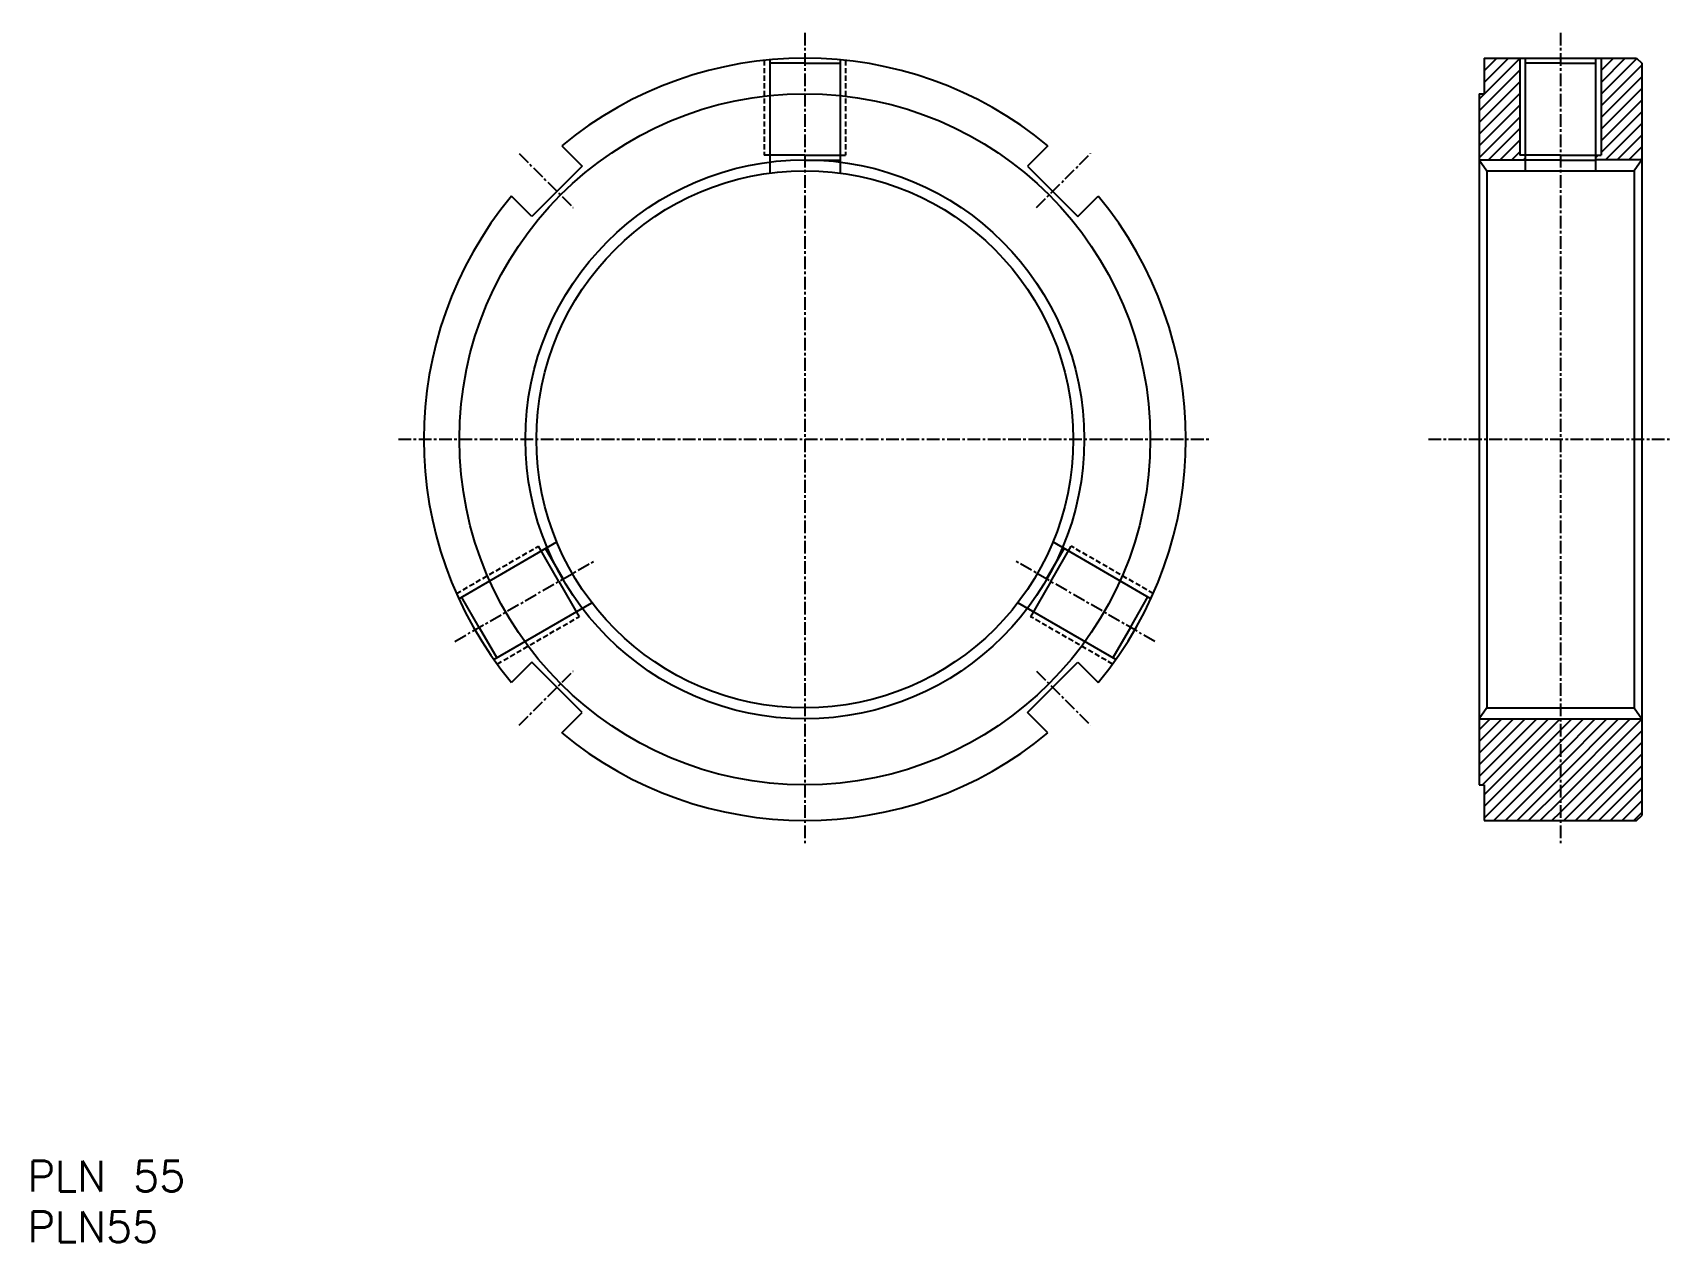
# Model space of a CAD drawing. Extents: x 45 to 207, y 37 to 156.
import ezdxf
from ezdxf.enums import TextEntityAlignment as Align

# ---------------------------------------------------------------- set-up
doc = ezdxf.new("R2010")
doc.units = 0
doc.linetypes.add('CENTER', pattern=[2, 1.25, -0.25, 0.25, -0.25])
doc.linetypes.add('DASHED', pattern=[0.75, 0.5, -0.25])
doc.layers.get('0').update_dxf_attribs({"linetype": 'CONTINUOUS'})
doc.layers.add('CENTER', color=1, linetype='CENTER')
doc.styles.get("Standard").update_dxf_attribs({"font": 'txt.shx', "bigfont": 'extfont.shx'})

# ---------------------------------------------------------------- blocks, each defined once
blk = doc.blocks.new('*X3')
at = {"color": 0, "linetype": 'CONTINUOUS'}
for p, q in [((187.64, 149.75), (191.64, 153.75)), ((188.14, 151.4), (190.53, 153.79)), ((188.14, 152.55), (189.38, 153.79)), ((188.14, 153.7), (188.23, 153.79)), ((199.64, 151.41), (202.02, 153.79)), ((199.64, 152.56), (200.87, 153.79)), ((199.64, 153.71), (199.72, 153.79)), ((199.64, 150.26), (203.15, 153.77)), ((187.64, 148.6), (191.64, 152.6)), ((199.64, 149.11), (203.64, 153.11)), ((199.64, 147.96), (203.64, 151.96)), ((187.64, 147.45), (191.64, 151.45)), ((187.64, 146.3), (191.64, 150.3)), ((199.64, 146.81), (203.64, 150.81)), ((187.64, 145.15), (191.64, 149.15)), ((199.64, 145.66), (203.64, 149.66)), ((199.64, 144.51), (203.64, 148.51)), ((187.64, 144), (191.64, 148)), ((188.57, 143.79), (191.64, 146.86)), ((200.06, 143.79), (203.64, 147.36)), ((189.72, 143.79), (191.64, 145.71)), ((201.21, 143.79), (203.64, 146.22)), ((190.87, 143.79), (191.64, 144.56)), ((192.02, 143.79), (192.18, 143.95)), ((199.1, 143.97), (199.37, 144.24)), ((202.36, 143.79), (203.64, 145.07)), ((203.51, 143.79), (203.64, 143.92)), ((187.64, 83.1), (193.32, 88.79)), ((187.64, 84.25), (192.17, 88.79)), ((187.64, 85.4), (191.02, 88.79)), ((187.64, 86.55), (189.88, 88.79)), ((187.64, 87.7), (188.73, 88.79)), ((187.97, 82.29), (194.47, 88.79)), ((188.14, 81.31), (195.62, 88.79)), ((195.64, 81.91), (202.51, 88.79)), ((195.64, 83.06), (201.37, 88.79)), ((195.64, 84.21), (200.22, 88.79)), ((195.64, 85.36), (199.07, 88.79)), ((195.64, 86.51), (197.92, 88.79)), ((195.64, 87.66), (196.77, 88.79)), ((195.64, 80.76), (203.64, 88.76)), ((188.14, 80.16), (195.64, 87.66)), ((195.64, 79.61), (203.64, 87.61)), ((188.14, 79.01), (195.64, 86.51)), ((195.96, 78.79), (203.64, 86.47)), ((189.07, 78.79), (195.64, 85.36)), ((190.22, 78.79), (195.64, 84.21)), ((197.11, 78.79), (203.64, 85.32)), ((198.26, 78.79), (203.64, 84.17)), ((191.37, 78.79), (195.64, 83.06)), ((199.41, 78.79), (203.64, 83.02)), ((192.51, 78.79), (195.64, 81.91)), ((193.66, 78.79), (195.64, 80.76)), ((200.56, 78.79), (203.64, 81.87)), ((201.71, 78.79), (203.64, 80.72)), ((194.81, 78.79), (195.64, 79.61)), ((202.86, 78.79), (203.64, 79.57))]:
    blk.add_line(p, q, dxfattribs=at)

msp = doc.modelspace()

# ---------------------------------------------------------------- linework, layer by layer
at = {"color": 3, "linetype": 'DASHED'}
for p, q in [((117.28, 153.57), (117.28, 144.24)), ((125.28, 153.57), (125.28, 144.24)), ((86.99, 101.11), (95.06, 105.77)), ((155.57, 101.11), (147.49, 105.77)), ((90.99, 94.18), (99.06, 98.84)), ((151.57, 94.18), (143.49, 98.84))]:
    msp.add_line(p, q, dxfattribs=at)
at = {"color": 7, "linetype": 'CONTINUOUS'}
for p, q in [((117.82, 153.63), (117.82, 142.48)), ((121.28, 153.29), (117.82, 153.29)), ((121.28, 153.29), (124.74, 153.29)), ((124.74, 153.63), (124.74, 142.48)), ((188.14, 153.79), (203.14, 153.79)), ((188.14, 153.79), (188.14, 150.29)), ((192.18, 153.79), (192.18, 142.7)), ((195.64, 153.29), (192.18, 153.29)), ((195.64, 153.29), (199.1, 153.29)), ((199.1, 153.79), (199.1, 142.7)), ((203.14, 153.79), (203.64, 153.29)), ((203.64, 153.29), (203.64, 79.29)), ((187.64, 150.29), (187.64, 82.29)), ((187.64, 150.29), (188.14, 150.29)), ((97.35, 145.16), (99.36, 143.16)), ((121.28, 144.24), (117.28, 144.24)), ((121.28, 144.24), (125.28, 144.24)), ((121.28, 143.74), (124.74, 143.74)), ((145.2, 145.16), (143.2, 143.16)), ((187.64, 143.79), (188.39, 142.7)), ((195.64, 144.24), (191.64, 144.24)), ((195.64, 143.74), (192.18, 143.74)), ((195.64, 144.24), (199.64, 144.24)), ((195.64, 143.74), (199.1, 143.74)), ((203.64, 143.79), (202.89, 142.7)), ((99.36, 143.16), (94.41, 138.21)), ((143.2, 143.16), (148.15, 138.21)), ((188.39, 142.7), (202.89, 142.7)), ((187.64, 141.52), (187.64, 141.52)), ((94.41, 138.21), (92.4, 140.21)), ((148.15, 138.21), (150.15, 140.21)), ((187.64, 116.29), (187.64, 116.29)), ((87.21, 100.61), (96.87, 106.19)), ((97.06, 102.31), (95.06, 105.77)), ((97.5, 102.56), (95.77, 105.55)), ((145.06, 102.56), (146.79, 105.55)), ((145.49, 102.31), (147.49, 105.77)), ((155.34, 100.61), (145.69, 106.19)), ((97.06, 102.31), (99.06, 98.84)), ((145.49, 102.31), (143.49, 98.84)), ((89.23, 97.79), (87.5, 100.78)), ((90.67, 94.62), (100.32, 100.2)), ((151.89, 94.62), (142.23, 100.2)), ((153.32, 97.79), (155.05, 100.78)), ((89.23, 97.79), (90.96, 94.79)), ((153.32, 97.79), (151.59, 94.79)), ((94.41, 94.37), (92.4, 92.36)), ((99.36, 89.42), (94.41, 94.37)), ((143.2, 89.42), (148.15, 94.37)), ((148.15, 94.37), (150.15, 92.36)), ((97.35, 87.41), (99.36, 89.42)), ((145.2, 87.41), (143.2, 89.42)), ((188.39, 89.87), (187.64, 88.79)), ((188.39, 89.87), (202.89, 89.87)), ((202.89, 89.87), (203.64, 88.79)), ((187.64, 82.29), (188.14, 82.29)), ((188.14, 82.29), (188.14, 78.79)), ((203.14, 78.79), (203.64, 79.29)), ((188.14, 78.79), (203.14, 78.79))]:
    msp.add_line(p, q, dxfattribs=at)
at = {"color": 3, "linetype": 'CONTINUOUS'}
for p, q in [((191.64, 153.79), (191.64, 144.24)), ((199.64, 153.79), (199.64, 144.24)), ((187.64, 143.79), (192.18, 143.79)), ((203.64, 143.79), (199.1, 143.79)), ((188.39, 142.7), (188.39, 89.87)), ((202.89, 142.7), (202.89, 89.87)), ((187.64, 88.79), (203.64, 88.79))]:
    msp.add_line(p, q, dxfattribs=at)
at = {"color": 7, "linetype": 'CONTINUOUS'}
for radius in [34, 26.42]:
    msp.add_circle((121.28, 116.29), radius, dxfattribs=at)
at = {"color": 3, "linetype": 'CONTINUOUS'}
msp.add_circle((121.28, 116.29), 27.5, dxfattribs=at)
at = {"color": 7, "linetype": 'CONTINUOUS'}
for start, end in [(50.3554, 129.6446), (140.3554, 219.6446), (320.3554, 39.6446), (230.3554, 309.6446)]:
    msp.add_arc((121.28, 116.29), 37.5, start, end, dxfattribs=at)
at = {"layer": 'CENTER', "color": 1, "linetype": 'CENTER'}
for p, q in [((121.28, 156.29), (121.28, 76.29)), ((195.64, 156.29), (195.64, 76.29)), ((93.15, 144.41), (98.47, 139.09)), ((144.08, 139.09), (149.4, 144.41)), ((81.28, 116.29), (161.28, 116.29)), ((182.64, 116.29), (206.64, 116.29)), ((86.83, 96.4), (100.62, 104.36)), ((155.72, 96.4), (141.93, 104.36)), ((93.15, 88.16), (98.47, 93.48)), ((144.08, 93.48), (149.4, 88.16))]:
    msp.add_line(p, q, dxfattribs=at)

# ---------------------------------------------------------------- block references
at = {"color": 3, "linetype": 'CONTINUOUS'}
msp.add_blockref('*X3', (0, 0), dxfattribs=at)

# ---------------------------------------------------------------- texts
at = {"color": 7, "linetype": 'CONTINUOUS'}
for s, p in [('PLN 55', (44.78, 43.8)), ('PLN55', (44.78, 38.8))]:
    msp.add_text(s, height=3, dxfattribs=at).set_placement(p, align=Align.MIDDLE_LEFT)

doc.saveas('drawing.dxf')
